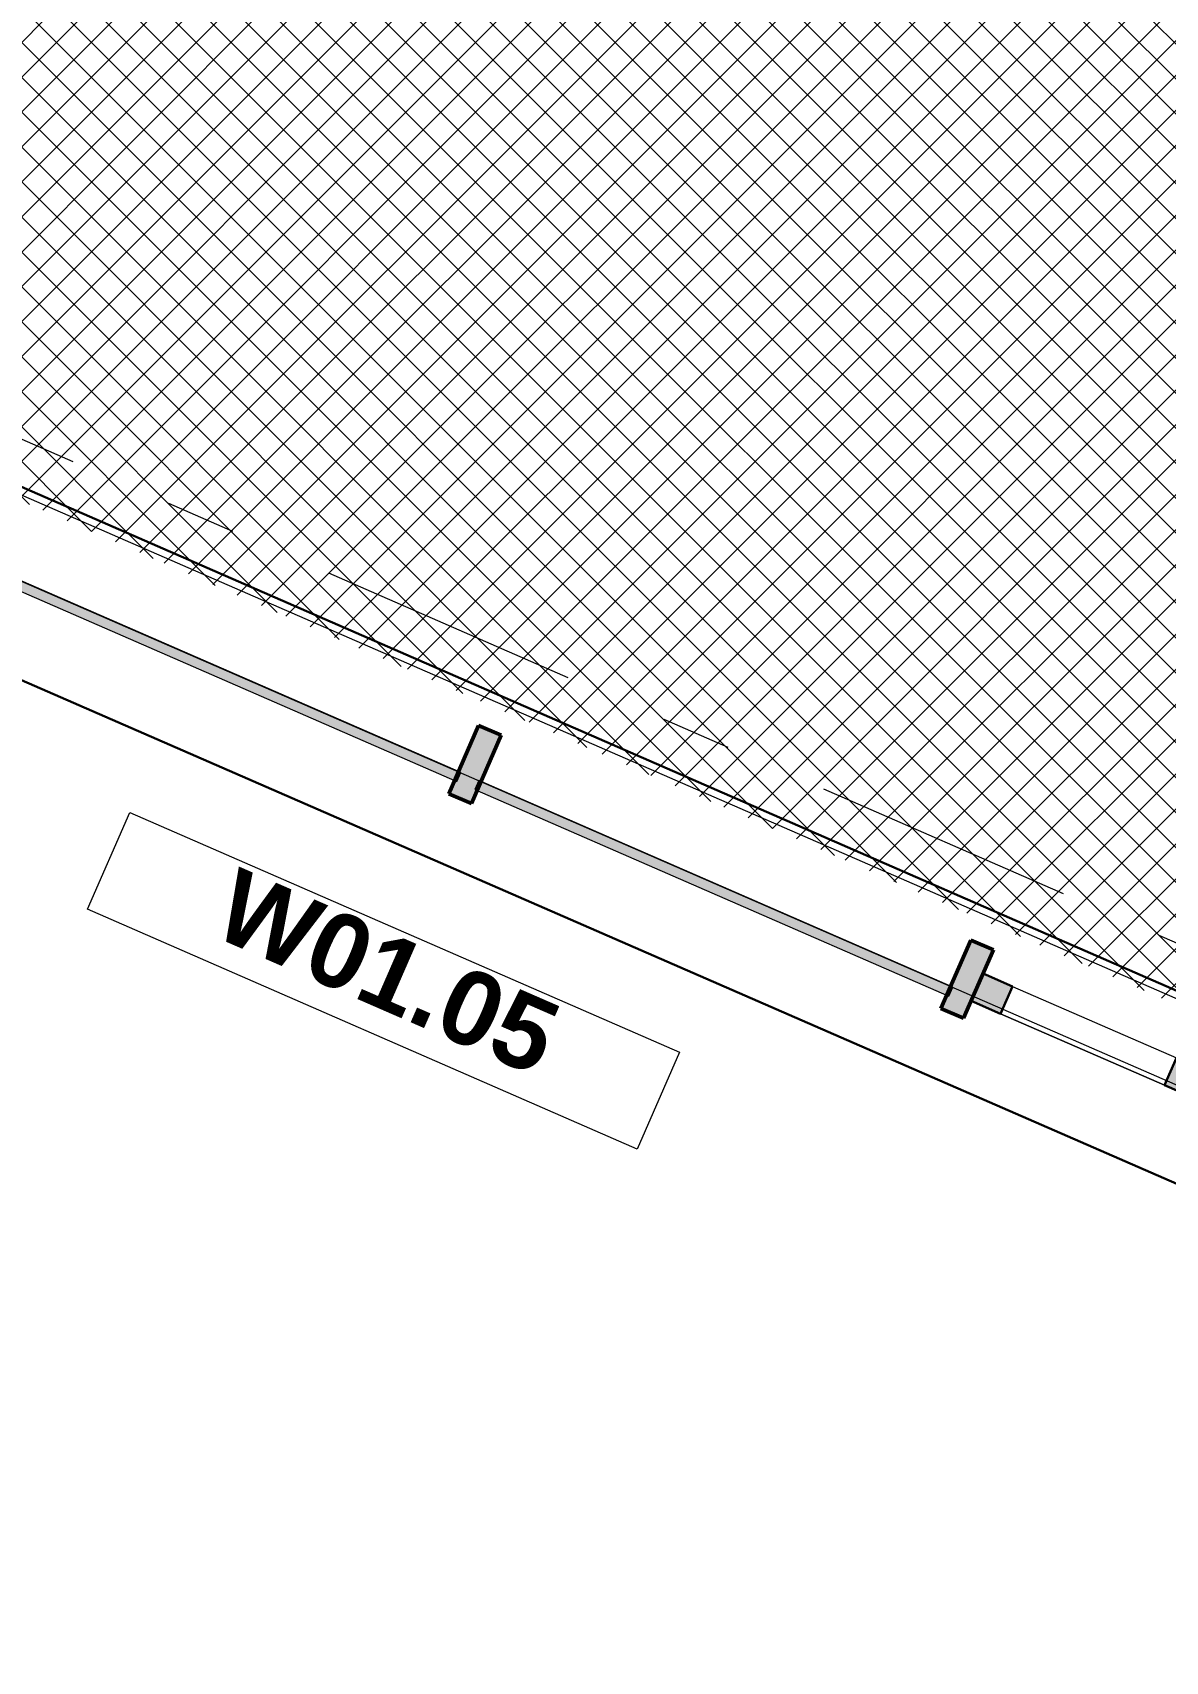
# Model space of a CAD drawing. Header units: millimetres. Extents: x -50172 to 90294, y -80883 to 25069.
# Drawn here: x 46232 to 48525, y -22334 to -19037 of the extents above; entities that cross this region are included whole.
import ezdxf
from ezdxf.enums import TextEntityAlignment as Align

# ---------------------------------------------------------------- set-up
doc = ezdxf.new("R2010")
doc.units = ezdxf.units.MM
doc.header["$MEASUREMENT"] = 0
doc.linetypes.add('Double Dashed', pattern=[1093.611073, 529.166651, -211.666656, 141.111112, -211.666656])
for name, color, linetype in [('A-15-MG_Structural_Grid', 7, 'Continuous'), ('New_A-25-M_Curtain_Wall', 7, 'Continuous'), ('New_A-25-M_Wall_Ext', 7, 'Continuous'), ('New_A-35-M_FFE-Zone', 7, 'Continuous'), ('New_ArchiCAD Windows', 7, 'Continuous')]:
    doc.layers.add(name, color=color, linetype=linetype)
for name, color, linetype, lineweight, true_color in [('A-15-MG_Structural_Grid_Pen_No__163', 7, 'Continuous', 0, 0x750077), ('A-25-M_Wall_Int_Pen_No__102', 7, 'Continuous', 15, 0xcccccc), ('New_A-25-M_Curtain_Wall_Pen_No__144', 7, 'Continuous', 0, 0xc8c8c8), ('New_A-25-M_Curtain_Wall_Pen_No__165', 7, 'Continuous', 0, 0x006060), ('New_A-25-M_Curtain_Wall_Pen_No__27', 7, 'Continuous', 50, 0x2a2a2a), ('New_A-35-M_FFE-Zone_Pen_No__74', 7, 'Continuous', 20, 0x606060), ('New_A-95-M-SFS_Edge_Pen_No__252', 7, 'Continuous', 13, 0xe8e8e8), ('New_ArchiCAD Windows_Pen_No__103', 7, 'Continuous', 15, 0xa6a6a6), ('New_ArchiCAD Windows_Pen_No__23', 7, 'Continuous', 30, 0x2a2a2a), ('New_ArchiCAD Windows_Pen_No__63', 7, 'Continuous', 20, 0x606060)]:
    doc.layers.add(name, color=color, linetype=linetype, lineweight=lineweight, true_color=true_color)
for name, color, linetype, lineweight in [('New_A-25-M_Curtain_Wall_Pen_No__1', 7, 'Continuous', 13), ('New_A-95-P_Text_1_50_GA_Pen_No__1', 7, 'Continuous', 13), ('New_ArchiCAD Windows_Pen_No__83', 8, 'Continuous', 20), ('New_ArchiCAD Zone Stamps_Pen_No__9', 7, 'Continuous', 13)]:
    doc.layers.add(name, color=color, linetype=linetype, lineweight=lineweight)
doc.styles.add('GENERATED_STYLE_1', font='')
doc.styles.add('GENERATED_STYLE_2', font='')
doc.styles.add('GENERATED_STYLE_3', font='')
doc.styles.add('GENERATED_STYLE_4', font='')
doc.styles.get('GENERATED_STYLE_1').set_extended_font_data('Arial', bold=True)
doc.styles.get('GENERATED_STYLE_2').set_extended_font_data('Swis721 BT', bold=True)
doc.styles.get('GENERATED_STYLE_3').set_extended_font_data('Arial')
doc.styles.get('GENERATED_STYLE_4').set_extended_font_data('Swis721 BT')

# ---------------------------------------------------------------- blocks, each defined once
blk = doc.blocks.new('Controls Training Room_INB 1210_3_1', base_point=(49217.5, -15897.1))
at = {"layer": 'New_A-35-M_FFE-Zone_Pen_No__74', "linetype": 'Continuous'}
blk.add_line((44772.7, -19346.4), (49448.5, -21385.2), dxfattribs=at)
at = {"layer": 'New_ArchiCAD Zone Stamps_Pen_No__9'}
for tag, height, style, p in [('ROOM_NAME', 250, 'GENERATED_STYLE_1', (47887.2, -14120.6)), ('zoneNameLine2', 250, 'GENERATED_STYLE_1', (47698.7, -14552.7)), ('ROOM_NUMBER', 200, 'GENERATED_STYLE_3', (47510.3, -14973.4)), ('measuredAreaCode', 200, 'GENERATED_STYLE_3', (47353.3, -15333.5)), ('DUMMY_649', 200, 'GENERATED_STYLE_3', (47660.7, -15467.6)), ('DUMMY_650', 200, 'GENERATED_STYLE_3', (48150, -15680.9)), ('DUMMY_651', 133.3, 'GENERATED_STYLE_3', (48429.3, -15787.5))]:
    blk.add_attdef(tag, text='', height=height, rotation=336.4404, dxfattribs=dict(at, style=style)).set_placement(p, align=Align.TOP_LEFT)
blk = doc.blocks.new('Curtain Wall_5_1')
at = {"layer": 'New_A-25-M_Curtain_Wall_Pen_No__144', "linetype": 'Continuous'}
for points in [[(47120.3, -20597.5), (47180.7, -20459.1), (47134.8, -20439.1), (47074.5, -20577.5)], [(48116.7, -21032), (48177.1, -20893.6), (48131.2, -20873.6), (48070.9, -21012)]]:
    blk.add_hatch(color=256, dxfattribs=at).paths.add_polyline_path(points)
at = {"layer": 'New_A-25-M_Curtain_Wall_Pen_No__165', "linetype": 'Continuous', "lineweight": 0, "true_color": 0x001818}
for points in [[(47098.7, -20534.6), (46116, -20106.1), (46108, -20124.4), (47090.7, -20552.9)], [(47127.3, -20568.9), (48087.1, -20987.4), (48095, -20969.1), (47135.3, -20550.6)]]:
    blk.add_hatch(color=168, dxfattribs=at).paths.add_polyline_path(points)
at = {"layer": 'New_ArchiCAD Windows_Pen_No__103', "linetype": 'Continuous'}
for points in [[(48156.1, -20941.7), (48215.7, -20967.7), (48191.7, -21022.7), (48132.1, -20996.7)], [(48583.1, -21193.3), (48523.5, -21167.4), (48547.5, -21112.4), (48607.1, -21138.3)]]:
    blk.add_hatch(color=256, dxfattribs=at).paths.add_polyline_path(points)
at = {"layer": 'New_A-25-M_Curtain_Wall_Pen_No__1', "linetype": 'Continuous'}
for p, q in [((47098.7, -20534.6), (46116, -20106.1)), ((46108, -20124.4), (47090.7, -20552.9)), ((47090.7, -20552.9), (47098.7, -20534.6)), ((47135.3, -20550.6), (47127.3, -20568.9)), ((47127.3, -20568.9), (48087.1, -20987.4)), ((48095, -20969.1), (47135.3, -20550.6)), ((48087.1, -20987.4), (48095, -20969.1))]:
    blk.add_line(p, q, dxfattribs=at)
at = {"layer": 'New_A-25-M_Curtain_Wall_Pen_No__27', "linetype": 'Continuous'}
for p, q in [((47134.8, -20439.1), (47074.5, -20577.5)), ((47180.7, -20459.1), (47134.8, -20439.1)), ((47120.3, -20597.5), (47180.7, -20459.1)), ((47074.5, -20577.5), (47120.3, -20597.5)), ((48131.2, -20873.6), (48070.9, -21012)), ((48116.7, -21032), (48177.1, -20893.6)), ((48177.1, -20893.6), (48131.2, -20873.6)), ((48070.9, -21012), (48116.7, -21032))]:
    blk.add_line(p, q, dxfattribs=at)
at = {"layer": 'New_ArchiCAD Windows_Pen_No__23', "linetype": 'Continuous'}
for p, q in [((48132.1, -20996.7), (48156.1, -20941.7)), ((48156.1, -20941.7), (48215.7, -20967.7)), ((48215.7, -20967.7), (48191.7, -21022.7)), ((48191.7, -21022.7), (48132.1, -20996.7)), ((48523.5, -21167.4), (48547.5, -21112.4)), ((48583.1, -21193.3), (48523.5, -21167.4))]:
    blk.add_line(p, q, dxfattribs=at)
at = {"layer": 'New_ArchiCAD Windows_Pen_No__63', "linetype": 'Continuous'}
blk.add_line((48191.7, -21022.7), (48523.5, -21167.4), dxfattribs=at)
at = {"layer": 'New_ArchiCAD Windows_Pen_No__83', "linetype": 'Continuous'}
for p, q in [((48215.7, -20967.7), (48547.5, -21112.4)), ((48523.5, -21167.4), (48191.7, -21022.7))]:
    blk.add_line(p, q, dxfattribs=at)
blk = doc.blocks.new('Rectangular Window Opening 19_2')
at = {"layer": 'New_ArchiCAD Windows_Pen_No__23', "linetype": 'Continuous'}
for p, q in [((-3297, 192), (3297, 192)), ((-3305.5, -166.5), (3305.5, -166.5))]:
    blk.add_line(p, q, dxfattribs=at)
blk = doc.blocks.new('Wall_72_1', base_point=(45185.4, -19901))
at = {"layer": 'New_ArchiCAD Windows', "color": 251, "linetype": 'Continuous', "lineweight": 20, "true_color": 0x606060, "xscale": -1, "zscale": 1000, "rotation": 336.4404150702431}
blk.add_blockref('Rectangular Window Opening 19_2', (49101.9, -21427.2), dxfattribs=at)
blk = doc.blocks.new('Standard grid marker_3')
at = {"layer": 'A-15-MG_Structural_Grid_Pen_No__163', "linetype": 'Double Dashed'}
blk.add_line((1000, 0), (74254.8, 0), dxfattribs=at)
at = {"layer": 'A-15-MG_Structural_Grid_Pen_No__163', "style": 'GENERATED_STYLE_4'}
for tag, p in [('AC_MarkerText_1_0', (-500, 43.4)), ('AC_MarkerText_1_1', (75754.8, 43.4))]:
    blk.add_attdef(tag, text='', height=350, rotation=360, dxfattribs=at).set_placement(p, align=Align.MIDDLE_CENTER)

msp = doc.modelspace()

# ---------------------------------------------------------------- hatches: boundary and pattern name
at = {"layer": 'A-25-M_Wall_Int_Pen_No__102', "linetype": 'Continuous'}
h = msp.add_hatch(dxfattribs=at)
h.set_pattern_fill('Grid_5x5_Diagonal_0001', color=256, style=0, pattern_type=2)
h.set_pattern_definition([(45, (0, 0), (-35.35534, 35.35534), []), (135, (0, 0), (35.35534, 35.35534), [])])
h.paths.add_polyline_path([(44768.3, -19356.4), (49530.7, -8434.9), (28562.4, 708.3), (33140, 11206.2), (74273.5, -6730.2), (64933.5, -28149.5)])

# ---------------------------------------------------------------- linework, layer by layer
at = {"layer": 'New_A-95-M-SFS_Edge_Pen_No__252', "linetype": 'Continuous', "flags": 128}
msp.add_lwpolyline([(44708.7, -19493.2), (65035.3, -28356.6), (74551.4, -6533.2), (53816.9, 2508.1)], dxfattribs=at)
at = {"layer": 'New_A-95-P_Text_1_50_GA_Pen_No__1', "linetype": 'Continuous', "flags": 128}
msp.add_lwpolyline([(46428.5, -20615.5), (47541.6, -21100.9), (47456.1, -21296.8), (46343, -20811.4)], close=True, dxfattribs=at)

# ---------------------------------------------------------------- block references
at = {"layer": 'A-15-MG_Structural_Grid', "color": 8, "linetype": 'Continuous', "lineweight": 15, "zscale": 1000, "rotation": 336.440411583993}
msp.add_blockref('Standard grid marker_3', (-1201.2, 813.7), dxfattribs=at)
at = {"layer": 'New_A-25-M_Curtain_Wall', "linetype": 'Continuous', "lineweight": 0}
msp.add_blockref('Curtain Wall_5_1', (0, 0), dxfattribs=at)
at = {"layer": 'New_A-25-M_Wall_Ext', "color": 250, "lineweight": 50, "true_color": 0x2a2a2a}
msp.add_blockref('Wall_72_1', (45185.4, -19901), dxfattribs=at)
at = {"layer": 'New_A-35-M_FFE-Zone', "linetype": 'Continuous'}
msp.add_blockref('Controls Training Room_INB 1210_3_1', (49217.5, -15897.1), dxfattribs=at)

# ---------------------------------------------------------------- texts
at = {"layer": 'New_A-95-P_Text_1_50_GA_Pen_No__1', "linetype": 'Continuous', "insert": (46980.3, -20869), "char_height": 150, "attachment_point": 2, "rotation": 336.4404, "style": 'GENERATED_STYLE_2'}
msp.add_mtext('\\A1;{\\fSwis721 BT|b1|i0|c0|p34;W01.05}', dxfattribs=at)

doc.saveas('drawing.dxf')
